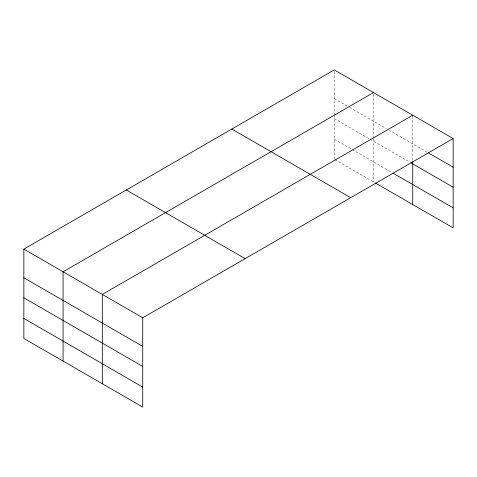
<?xml version="1.0" encoding="UTF-8"?>
<svg xmlns="http://www.w3.org/2000/svg" width="477" height="477" viewBox="0 0 477 477"><rect width="100%" height="100%" fill="white"/><g stroke="black" fill="none" stroke-linecap="round" stroke-linejoin="round"><path stroke-width="0.36" stroke-dasharray="2.38 1.79" d="M334.264 159.235L334.264 116.352M334.264 115.613L334.264 69.91M373.497 139.004L373.497 181.886M373.497 138.258L373.497 92.562M412.73 160.171L412.73 115.213M334.264 98.554L347.131 105.977M349.701 107.462L386.358 128.629M388.934 130.114L426.843 152.002M334.264 118.576L369.639 138.998M370.283 139.373L409.516 162.019M334.264 139.212L351.632 149.235M352.276 149.605L391.504 172.257M334.908 159.604L374.785 182.625"/><path stroke-width="0.72" d="M412.73 161.655L412.73 204.538M375.429 183.001L453.15 227.875L453.15 138.545L334.264 69.91L23.85 249.125L23.85 338.455L142.736 407.09L142.736 317.765L23.85 249.125M373.497 92.562L63.083 271.777L63.083 361.101M412.73 115.213L102.311 294.428L102.311 383.752M142.736 317.765L453.15 138.545M428.125 152.741L453.15 167.188M410.798 162.764L453.15 187.217M392.792 173.002L453.15 207.847M231.828 129.052L350.714 197.687M126.286 189.983L245.172 258.623M23.85 277.769L142.736 346.403M23.85 297.797L142.736 366.431M23.85 318.427L142.736 387.062"/></g></svg>
